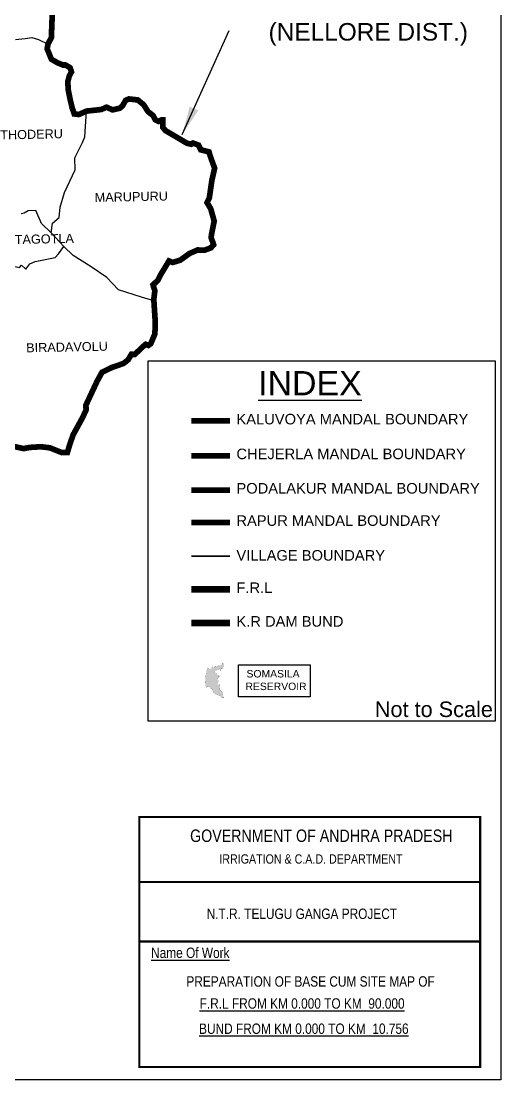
# Model space of a CAD drawing. Header units: inches. Extents: x 308339 to 383724, y 1560383 to 1616161.
# Drawn here: x 366882 to 383724, y 1560383 to 1597535 of the extents above; entities that cross this region are included whole.
import ezdxf

# ---------------------------------------------------------------- set-up
doc = ezdxf.new("R2010")
doc.units = ezdxf.units.IN
doc.header["$MEASUREMENT"] = 0
doc.linetypes.add('BORDER', pattern=[1.75, 0.5, -0.25, 0.5, -0.25, 0, -0.25])
for name, color, linetype in [('BOUNDARY', 5, 'Continuous'), ('FRAME 025', 7, 'Continuous'), ('SUB', 2, 'Continuous'), ('TEXT', 7, 'Continuous'), ('TITLEBLOCK', 7, 'Continuous'), ('VILL_BND', 7, 'Continuous'), ('VILLAGE BOUNDARY', 6, 'Continuous'), ('ZSTU', 7, 'Continuous')]:
    doc.layers.add(name, color=color, linetype=linetype)
doc.layers.add('MANDAL_BND', color=6, linetype='BORDER', lineweight=30)
doc.styles.add('ARIALN', font='ARIALN.TTF')
doc.styles.get("Standard").update_dxf_attribs({"font": 'arial.ttf'})
doc.dimstyles.get("Standard").update_dxf_attribs({"dimtxt": 0.18, "dimasz": 0.18, "dimexe": 0.18, "dimexo": 0.0625, "dimgap": 0.09, "dimtad": 0, "dimtih": 1, "dimtoh": 1, "dimdec": 4, "dimzin": 0, "dimdsep": 46, "dimtxsty": 'Standard', "dimcen": 0.09, "dimadec": 0, "dimazin": 0, "dimtfac": 1, "dimtdec": 4, "dimtofl": 0, "dimtmove": 0, "dimatfit": 3, "dimfxl": 0, "dimtolj": 1, "dimtzin": 0, "dimarcsym": 0})

msp = doc.modelspace()

# ---------------------------------------------------------------- hatches: boundary and pattern name
at = {"layer": 'VILLAGE BOUNDARY'}
h = msp.add_hatch(dxfattribs=at)
h.set_pattern_fill('DASH', color=4, scale=40, style=0)
h.set_pattern_definition([(0, (310527.652, 1254465.6944), (5, 5), [5, -5])])
h.paths.add_polyline_path([(373378, 1574160), (373356, 1574302), (373346, 1574473), (373394, 1574725), (373436, 1574841), (373444, 1574836), (373448, 1574834), (373483, 1574815), (373488, 1574814), (373492, 1574813), (373513, 1574813), (373516, 1574812), (373520, 1574811), (373524, 1574809), (373530, 1574808), (373535, 1574808), (373549, 1574811), (373553, 1574813), (373557, 1574815), (373568, 1574826), (373571, 1574833), (373573, 1574842), (373575, 1574851), (373576, 1574857), (373576, 1574859), (373594, 1574882), (373604, 1574866), (373607, 1574860), (373611, 1574856), (373613, 1574853), (373622, 1574844), (373627, 1574841), (373631, 1574839), (373632, 1574839), (373644, 1574835), (373649, 1574835), (373650, 1574835), (373677, 1574861), (373680, 1574871), (373683, 1574879), (373683, 1574880), (373712, 1574907), (373724, 1574899), (373728, 1574897), (373736, 1574897), (373762, 1574891), (373763, 1574891), (373770, 1574895), (373779, 1574899), (373803, 1574909), (373807, 1574910), (373824, 1574912), (373830, 1574912), (373832, 1574912), (373842, 1574913), (373846, 1574915), (373870, 1574921), (373876, 1574923), (373879, 1574925), (373890, 1574933), (373909, 1574942), (373921, 1574950), (373922, 1574950), (373931, 1574957), (373936, 1574963), (373937, 1574965), (373939, 1574975), (373939, 1574977), (373941, 1574985), (373941, 1574986), (373945, 1574995), (373945, 1574998), (373947, 1575001), (373959, 1575013), (373988, 1574974), (373977, 1574965), (374011, 1574904), (373999, 1574899), (373988, 1574886), (373980, 1574874), (373977, 1574862), (373970, 1574860), (373970, 1574860), (373961, 1574857), (373953, 1574853), (373949, 1574846), (373947, 1574839), (373947, 1574833), (373950, 1574828), (373950, 1574828), (373950, 1574825), (373950, 1574823), (373947, 1574824), (373946, 1574822), (373946, 1574819), (373946, 1574819), (373946, 1574818), (373945, 1574816), (373945, 1574815), (373945, 1574812), (373946, 1574810), (373946, 1574809), (373946, 1574808), (373947, 1574808), (373947, 1574803), (373945, 1574803), (373945, 1574803), (373944, 1574803), (373942, 1574805), (373941, 1574805), (373941, 1574806), (373939, 1574809), (373938, 1574809), (373937, 1574811), (373936, 1574811), (373936, 1574811), (373934, 1574813), (373933, 1574813), (373930, 1574815), (373930, 1574815), (373929, 1574816), (373929, 1574816), (373924, 1574817), (373924, 1574817), (373923, 1574817), (373922, 1574817), (373916, 1574818), (373915, 1574818), (373914, 1574818), (373913, 1574817), (373913, 1574817), (373906, 1574816), (373905, 1574816), (373905, 1574816), (373904, 1574815), (373897, 1574816), (373896, 1574816), (373895, 1574816), (373895, 1574815), (373891, 1574813), (373891, 1574813), (373888, 1574810), (373888, 1574809), (373887, 1574809), (373887, 1574808), (373886, 1574808), (373884, 1574804), (373884, 1574804), (373882, 1574796), (373883, 1574787), (373884, 1574781), (373885, 1574780), (373888, 1574773), (373888, 1574773), (373891, 1574768), (373891, 1574767), (373893, 1574761), (373893, 1574759), (373893, 1574759), (373894, 1574755), (373894, 1574754), (373894, 1574754), (373895, 1574751), (373895, 1574751), (373895, 1574748), (373896, 1574747), (373896, 1574747), (373896, 1574744), (373896, 1574743), (373895, 1574741), (373893, 1574741), (373892, 1574741), (373892, 1574742), (373890, 1574745), (373890, 1574746), (373890, 1574746), (373888, 1574751), (373888, 1574751), (373887, 1574752), (373885, 1574755), (373884, 1574756), (373882, 1574758), (373881, 1574758), (373880, 1574759), (373880, 1574759), (373877, 1574762), (373877, 1574763), (373876, 1574763), (373875, 1574764), (373874, 1574766), (373873, 1574766), (373872, 1574767), (373870, 1574769), (373869, 1574769), (373869, 1574770), (373868, 1574770), (373866, 1574773), (373866, 1574773), (373864, 1574775), (373863, 1574776), (373863, 1574777), (373861, 1574783), (373861, 1574784), (373860, 1574785), (373860, 1574786), (373858, 1574791), (373857, 1574792), (373857, 1574793), (373854, 1574797), (373853, 1574798), (373852, 1574799), (373848, 1574801), (373848, 1574802), (373846, 1574803), (373845, 1574803), (373839, 1574805), (373838, 1574805), (373833, 1574806), (373819, 1574799), (373810, 1574791), (373802, 1574785), (373796, 1574780), (373788, 1574777), (373780, 1574774), (373769, 1574776), (373756, 1574775), (373740, 1574771), (373730, 1574763), (373730, 1574763), (373726, 1574757), (373724, 1574751), (373723, 1574751), (373722, 1574749), (373721, 1574748), (373721, 1574748), (373716, 1574750), (373715, 1574750), (373711, 1574751), (373710, 1574751), (373710, 1574751), (373706, 1574751), (373705, 1574751), (373704, 1574750), (373702, 1574749), (373697, 1574746), (373689, 1574741), (373682, 1574729), (373678, 1574718), (373677, 1574704), (373679, 1574691), (373682, 1574679), (373689, 1574669), (373690, 1574668), (373699, 1574662), (373699, 1574661), (373708, 1574657), (373709, 1574656), (373719, 1574650), (373719, 1574650), (373721, 1574649), (373727, 1574645), (373727, 1574645), (373728, 1574645), (373734, 1574640), (373734, 1574640), (373737, 1574636), (373738, 1574634), (373738, 1574633), (373741, 1574624), (373741, 1574622), (373742, 1574621), (373742, 1574621), (373744, 1574617), (373744, 1574616), (373745, 1574616), (373746, 1574615), (373746, 1574615), (373747, 1574614), (373754, 1574609), (373754, 1574609), (373755, 1574608), (373756, 1574607), (373756, 1574607), (373759, 1574605), (373760, 1574605), (373760, 1574605), (373768, 1574601), (373775, 1574600), (373782, 1574599), (373788, 1574599), (373789, 1574599), (373793, 1574598), (373794, 1574598), (373796, 1574596), (373797, 1574592), (373797, 1574591), (373797, 1574588), (373796, 1574588), (373795, 1574585), (373794, 1574584), (373794, 1574581), (373794, 1574580), (373798, 1574572), (373799, 1574571), (373800, 1574570), (373807, 1574567), (373807, 1574567), (373808, 1574566), (373809, 1574566), (373810, 1574566), (373811, 1574565), (373818, 1574561), (373819, 1574561), (373820, 1574561), (373821, 1574560), (373822, 1574560), (373822, 1574560), (373827, 1574556), (373828, 1574555), (373829, 1574555), (373830, 1574554), (373831, 1574553), (373839, 1574548), (373839, 1574547), (373840, 1574546), (373840, 1574545), (373840, 1574544), (373840, 1574543), (373841, 1574542), (373841, 1574542), (373842, 1574539), (373842, 1574538), (373841, 1574537), (373840, 1574537), (373840, 1574536), (373838, 1574536), (373838, 1574536), (373832, 1574536), (373831, 1574536), (373830, 1574536), (373829, 1574536), (373827, 1574536), (373826, 1574536), (373822, 1574537), (373821, 1574537), (373821, 1574537), (373820, 1574538), (373819, 1574538), (373818, 1574538), (373817, 1574538), (373809, 1574538), (373809, 1574538), (373808, 1574538), (373807, 1574538), (373806, 1574538), (373805, 1574537), (373805, 1574537), (373804, 1574537), (373803, 1574537), (373803, 1574536), (373801, 1574535), (373798, 1574532), (373798, 1574531), (373798, 1574531), (373798, 1574530), (373800, 1574526), (373800, 1574525), (373800, 1574524), (373801, 1574523), (373802, 1574522), (373804, 1574519), (373804, 1574519), (373804, 1574518), (373805, 1574518), (373805, 1574517), (373807, 1574516), (373817, 1574511), (373816, 1574508), (373815, 1574505), (373812, 1574500), (373811, 1574499), (373809, 1574499), (373808, 1574498), (373807, 1574497), (373803, 1574494), (373801, 1574494), (373800, 1574493), (373796, 1574492), (373795, 1574490), (373793, 1574488), (373793, 1574488), (373791, 1574484), (373790, 1574483), (373790, 1574480), (373789, 1574478), (373788, 1574471), (373788, 1574469), (373787, 1574467), (373783, 1574460), (373783, 1574458), (373782, 1574457), (373782, 1574455), (373780, 1574449), (373780, 1574447), (373779, 1574445), (373779, 1574443), (373775, 1574436), (373774, 1574435), (373774, 1574434), (373773, 1574433), (373771, 1574431), (373771, 1574430), (373767, 1574424), (373767, 1574423), (373766, 1574421), (373766, 1574420), (373766, 1574419), (373766, 1574416), (373766, 1574415), (373766, 1574413), (373767, 1574411), (373768, 1574411), (373768, 1574410), (373769, 1574410), (373774, 1574410), (373785, 1574413), (373786, 1574413), (373787, 1574413), (373787, 1574413), (373789, 1574413), (373789, 1574413), (373790, 1574412), (373800, 1574409), (373801, 1574407), (373801, 1574405), (373801, 1574399), (373801, 1574398), (373802, 1574389), (373802, 1574386), (373802, 1574380), (373801, 1574367), (373800, 1574364), (373799, 1574361), (373797, 1574356), (373797, 1574353), (373796, 1574350), (373795, 1574349), (373792, 1574338), (373791, 1574335), (373790, 1574334), (373788, 1574327), (373787, 1574325), (373786, 1574322), (373785, 1574319), (373785, 1574316), (373782, 1574306), (373782, 1574303), (373782, 1574302), (373782, 1574300), (373781, 1574293), (373782, 1574291), (373782, 1574290), (373782, 1574287), (373783, 1574276), (373784, 1574274), (373784, 1574271), (373784, 1574270), (373784, 1574269), (373787, 1574262), (373787, 1574261), (373788, 1574259), (373792, 1574254), (373793, 1574253), (373794, 1574252), (373797, 1574251), (373798, 1574251), (373798, 1574251), (373800, 1574251), (373803, 1574250), (373805, 1574250), (373806, 1574250), (373812, 1574250), (373814, 1574250), (373815, 1574250), (373816, 1574250), (373818, 1574250), (373819, 1574250), (373821, 1574251), (373828, 1574251), (373829, 1574251), (373831, 1574252), (373833, 1574252), (373836, 1574253), (373837, 1574254), (373843, 1574255), (373844, 1574255), (373845, 1574256), (373846, 1574256), (373848, 1574256), (373855, 1574254), (373855, 1574253), (373856, 1574253), (373857, 1574252), (373858, 1574252), (373861, 1574249), (373861, 1574248), (373861, 1574247), (373861, 1574241), (373861, 1574241), (373861, 1574239), (373860, 1574238), (373860, 1574237), (373859, 1574235), (373859, 1574234), (373858, 1574232), (373856, 1574230), (373855, 1574230), (373854, 1574229), (373850, 1574227), (373849, 1574227), (373848, 1574226), (373847, 1574225), (373845, 1574224), (373844, 1574223), (373843, 1574223), (373841, 1574223), (373838, 1574222), (373836, 1574221), (373836, 1574221), (373834, 1574220), (373833, 1574220), (373830, 1574218), (373830, 1574217), (373839, 1574189), (373839, 1574165), (373837, 1574154), (373837, 1574153), (373840, 1574148), (373841, 1574146), (373845, 1574142), (373846, 1574139), (373845, 1574126), (373844, 1574123), (373844, 1574122), (373844, 1574108), (373844, 1574106), (373845, 1574103), (373847, 1574095), (373848, 1574092), (373848, 1574088), (373854, 1574077), (373855, 1574074), (373859, 1574068), (373859, 1574067), (373860, 1574065), (373871, 1574053), (373872, 1574052), (373874, 1574051), (373875, 1574050), (373877, 1574049), (373890, 1574041), (373891, 1574041), (373892, 1574040), (373893, 1574039), (373899, 1574032), (373899, 1574031), (373900, 1574030), (373901, 1574029), (373902, 1574028), (373903, 1574027), (373904, 1574027), (373906, 1574026), (373907, 1574026), (373929, 1574016), (373930, 1574013), (373959, 1573984), (373960, 1573978), (373961, 1573973), (373971, 1573946), (373972, 1573939), (373972, 1573935), (373967, 1573908), (373965, 1573903), (373964, 1573895), (373969, 1573858), (373970, 1573852), (373970, 1573848), (373969, 1573845), (373981, 1573833), (373983, 1573830), (373988, 1573826), (373989, 1573825), (373991, 1573823), (373993, 1573821), (374003, 1573810), (374001, 1573805), (373999, 1573800), (373990, 1573791), (373988, 1573790), (373983, 1573788), (373977, 1573787), (373944, 1573791), (373943, 1573792), (373941, 1573794), (373939, 1573796), (373906, 1573811), (373904, 1573813), (373901, 1573818), (373898, 1573821), (373883, 1573840), (373881, 1573844), (373879, 1573845), (373876, 1573847), (373872, 1573851), (373867, 1573853), (373847, 1573867), (373845, 1573867), (373841, 1573869), (373837, 1573872), (373832, 1573872), (373828, 1573874), (373786, 1573888), (373783, 1573889), (373782, 1573890), (373777, 1573892), (373772, 1573894), (373769, 1573896), (373734, 1573908), (373731, 1573909), (373728, 1573910), (373724, 1573913), (373707, 1573929), (373703, 1573931), (373700, 1573934), (373697, 1573937), (373691, 1573939), (373665, 1573954), (373658, 1573960), (373654, 1573965), (373639, 1573984), (373636, 1573988), (373629, 1574006), (373627, 1574011), (373625, 1574016), (373620, 1574028), (373618, 1574034), (373611, 1574056), (373607, 1574061), (373602, 1574067), (373576, 1574097), (373572, 1574098), (373567, 1574103), (373563, 1574106), (373513, 1574151), (373509, 1574155), (373502, 1574160), (373497, 1574166), (373490, 1574171), (373484, 1574175), (373467, 1574179)])

# ---------------------------------------------------------------- linework, layer by layer
at = {"color": 4, "const_width": 4}
msp.add_lwpolyline([(373378, 1574160), (373356, 1574302), (373346, 1574473), (373394, 1574725), (373436, 1574841), (373436, 1574841), (373444, 1574836), (373448, 1574834), (373483, 1574815), (373488, 1574814), (373492, 1574813), (373513, 1574813), (373516, 1574812), (373520, 1574811), (373524, 1574809), (373530, 1574808), (373535, 1574808), (373549, 1574811), (373553, 1574813), (373557, 1574815), (373568, 1574826), (373571, 1574833), (373573, 1574842), (373575, 1574851), (373576, 1574857), (373576, 1574859), (373594, 1574882), (373604, 1574866), (373607, 1574860), (373611, 1574856), (373613, 1574853), (373622, 1574844), (373627, 1574841), (373631, 1574839), (373632, 1574839), (373644, 1574835), (373649, 1574835), (373650, 1574835), (373677, 1574861), (373680, 1574871), (373683, 1574879), (373683, 1574880), (373712, 1574907), (373724, 1574899), (373728, 1574897), (373736, 1574897), (373762, 1574891), (373763, 1574891), (373770, 1574895), (373779, 1574899), (373803, 1574909), (373807, 1574910), (373824, 1574912), (373830, 1574912), (373832, 1574912), (373842, 1574913), (373846, 1574915), (373870, 1574921), (373876, 1574923), (373879, 1574925), (373890, 1574933), (373909, 1574942), (373921, 1574950), (373922, 1574950), (373931, 1574957), (373936, 1574963), (373937, 1574965), (373939, 1574975), (373939, 1574977), (373941, 1574985), (373941, 1574986), (373945, 1574995), (373945, 1574998), (373945, 1574998), (373945, 1574998), (373947, 1575001), (373959, 1575013), (373988, 1574974), (373977, 1574965), (374011, 1574904), (373999, 1574899), (373988, 1574886), (373980, 1574874), (373977, 1574862), (373970, 1574860), (373970, 1574860), (373961, 1574857), (373953, 1574853), (373949, 1574846), (373947, 1574839), (373947, 1574833), (373950, 1574828), (373950, 1574828), (373950, 1574825), (373950, 1574823), (373947, 1574824), (373946, 1574822), (373946, 1574819), (373946, 1574819), (373946, 1574818), (373945, 1574816), (373945, 1574815), (373945, 1574812), (373946, 1574810), (373946, 1574809), (373946, 1574808), (373947, 1574808), (373947, 1574803), (373945, 1574803), (373945, 1574803), (373944, 1574803), (373942, 1574805), (373941, 1574805), (373941, 1574806), (373939, 1574809), (373938, 1574809), (373937, 1574811), (373936, 1574811), (373936, 1574811), (373934, 1574813), (373933, 1574813), (373930, 1574815), (373930, 1574815), (373929, 1574816), (373929, 1574816), (373924, 1574817), (373924, 1574817), (373923, 1574817), (373922, 1574817), (373916, 1574818), (373915, 1574818), (373914, 1574818), (373913, 1574817), (373913, 1574817), (373906, 1574816), (373905, 1574816), (373905, 1574816), (373904, 1574815), (373897, 1574816), (373896, 1574816), (373895, 1574816), (373895, 1574815), (373891, 1574813), (373891, 1574813), (373888, 1574810), (373888, 1574809), (373887, 1574809), (373887, 1574808), (373886, 1574808), (373884, 1574804), (373884, 1574804), (373882, 1574796), (373883, 1574787), (373884, 1574781), (373885, 1574780), (373888, 1574773), (373888, 1574773), (373891, 1574768), (373891, 1574767), (373893, 1574761), (373893, 1574759), (373893, 1574759), (373894, 1574755), (373894, 1574754), (373894, 1574754), (373895, 1574751), (373895, 1574751), (373895, 1574748), (373896, 1574747), (373896, 1574747), (373896, 1574744), (373896, 1574743), (373895, 1574741), (373893, 1574741), (373892, 1574741), (373892, 1574742), (373890, 1574745), (373890, 1574746), (373890, 1574746), (373888, 1574751), (373888, 1574751), (373887, 1574752), (373885, 1574755), (373884, 1574756), (373882, 1574758), (373881, 1574758), (373880, 1574759), (373880, 1574759), (373877, 1574762), (373877, 1574763), (373876, 1574763), (373875, 1574764), (373874, 1574766), (373873, 1574766), (373872, 1574767), (373870, 1574769), (373869, 1574769), (373869, 1574770), (373868, 1574770), (373866, 1574773), (373866, 1574773), (373864, 1574775), (373863, 1574776), (373863, 1574777), (373861, 1574783), (373861, 1574784), (373860, 1574785), (373860, 1574786), (373858, 1574791), (373857, 1574792), (373857, 1574793), (373854, 1574797), (373853, 1574798), (373852, 1574799), (373848, 1574801), (373848, 1574802), (373846, 1574803), (373845, 1574803), (373839, 1574805), (373838, 1574805), (373833, 1574806), (373819, 1574799), (373810, 1574791), (373802, 1574785), (373796, 1574780), (373788, 1574777), (373780, 1574774), (373769, 1574776), (373756, 1574775), (373740, 1574771), (373730, 1574763), (373730, 1574763), (373726, 1574757), (373724, 1574751), (373723, 1574751), (373722, 1574749), (373721, 1574748), (373721, 1574748), (373716, 1574750), (373715, 1574750), (373711, 1574751), (373710, 1574751), (373710, 1574751), (373706, 1574751), (373705, 1574751), (373704, 1574750), (373702, 1574749), (373697, 1574746), (373689, 1574741), (373682, 1574729), (373678, 1574718), (373677, 1574704), (373679, 1574691), (373682, 1574679), (373689, 1574669), (373690, 1574668), (373699, 1574662), (373699, 1574661), (373708, 1574657), (373709, 1574656), (373719, 1574650), (373719, 1574650), (373721, 1574649), (373727, 1574645), (373727, 1574645), (373728, 1574645), (373734, 1574640), (373734, 1574640), (373737, 1574636), (373738, 1574634), (373738, 1574633), (373741, 1574624), (373741, 1574622), (373742, 1574621), (373742, 1574621), (373744, 1574617), (373744, 1574616), (373745, 1574616), (373746, 1574615), (373746, 1574615), (373747, 1574614), (373754, 1574609), (373754, 1574609), (373755, 1574608), (373756, 1574607), (373756, 1574607), (373759, 1574605), (373760, 1574605), (373760, 1574605), (373768, 1574601), (373775, 1574600), (373782, 1574599), (373788, 1574599), (373789, 1574599), (373793, 1574598), (373794, 1574598), (373796, 1574596), (373797, 1574592), (373797, 1574591), (373797, 1574588), (373796, 1574588), (373795, 1574585), (373794, 1574584), (373794, 1574581), (373794, 1574580), (373798, 1574572), (373799, 1574571), (373800, 1574570), (373807, 1574567), (373807, 1574567), (373808, 1574566), (373809, 1574566), (373810, 1574566), (373811, 1574565), (373818, 1574561), (373819, 1574561), (373820, 1574561), (373821, 1574560), (373822, 1574560), (373822, 1574560), (373827, 1574556), (373828, 1574555), (373829, 1574555), (373830, 1574554), (373831, 1574553), (373839, 1574548), (373839, 1574547), (373840, 1574546), (373840, 1574545), (373840, 1574544), (373840, 1574543), (373841, 1574542), (373841, 1574542), (373842, 1574539), (373842, 1574538), (373841, 1574537), (373840, 1574537), (373840, 1574536), (373838, 1574536), (373838, 1574536), (373832, 1574536), (373831, 1574536), (373830, 1574536), (373829, 1574536), (373827, 1574536), (373826, 1574536), (373822, 1574537), (373821, 1574537), (373821, 1574537), (373820, 1574538), (373819, 1574538), (373818, 1574538), (373817, 1574538), (373809, 1574538), (373809, 1574538), (373808, 1574538), (373807, 1574538), (373806, 1574538), (373805, 1574537), (373805, 1574537), (373804, 1574537), (373803, 1574537), (373803, 1574536), (373801, 1574535), (373798, 1574532), (373798, 1574531), (373798, 1574531), (373798, 1574530), (373800, 1574526), (373800, 1574525), (373800, 1574524), (373801, 1574523), (373802, 1574522), (373804, 1574519), (373804, 1574519), (373804, 1574518), (373805, 1574518), (373805, 1574517), (373807, 1574516), (373817, 1574511), (373816, 1574508), (373815, 1574505), (373812, 1574500), (373811, 1574499), (373809, 1574499), (373808, 1574498), (373807, 1574497), (373803, 1574494), (373801, 1574494), (373800, 1574493), (373796, 1574492), (373795, 1574490), (373793, 1574488), (373793, 1574488), (373791, 1574484), (373790, 1574483), (373790, 1574480), (373789, 1574478), (373788, 1574471), (373788, 1574469), (373787, 1574467), (373783, 1574460), (373783, 1574458), (373782, 1574457), (373782, 1574455), (373780, 1574449), (373780, 1574447), (373779, 1574445), (373779, 1574443), (373775, 1574436), (373774, 1574435), (373774, 1574434), (373773, 1574433), (373771, 1574431), (373771, 1574430), (373767, 1574424), (373767, 1574423), (373766, 1574421), (373766, 1574420), (373766, 1574419), (373766, 1574416), (373766, 1574415), (373766, 1574413), (373767, 1574411), (373768, 1574411), (373768, 1574410), (373769, 1574410), (373774, 1574410), (373785, 1574413), (373786, 1574413), (373787, 1574413), (373787, 1574413), (373789, 1574413), (373789, 1574413), (373790, 1574412), (373800, 1574409), (373801, 1574407), (373801, 1574405), (373801, 1574399), (373801, 1574398), (373802, 1574389), (373802, 1574386), (373802, 1574380), (373801, 1574367), (373800, 1574364), (373799, 1574361), (373797, 1574356), (373797, 1574353), (373796, 1574350), (373795, 1574349), (373792, 1574338), (373791, 1574335), (373790, 1574334), (373788, 1574327), (373787, 1574325), (373786, 1574322), (373785, 1574319), (373785, 1574316), (373782, 1574306), (373782, 1574303), (373782, 1574302), (373782, 1574300), (373781, 1574293), (373782, 1574291), (373782, 1574290), (373782, 1574287), (373783, 1574276), (373784, 1574274), (373784, 1574271), (373784, 1574270), (373784, 1574269), (373787, 1574262), (373787, 1574261), (373788, 1574259), (373792, 1574254), (373793, 1574253), (373794, 1574252), (373797, 1574251), (373798, 1574251), (373798, 1574251), (373800, 1574251), (373803, 1574250), (373805, 1574250), (373806, 1574250), (373812, 1574250), (373814, 1574250), (373815, 1574250), (373816, 1574250), (373818, 1574250), (373819, 1574250), (373821, 1574251), (373828, 1574251), (373829, 1574251), (373831, 1574252), (373833, 1574252), (373836, 1574253), (373837, 1574254), (373843, 1574255), (373844, 1574255), (373845, 1574256), (373846, 1574256), (373848, 1574256), (373855, 1574254), (373855, 1574253), (373856, 1574253), (373857, 1574252), (373858, 1574252), (373861, 1574249), (373861, 1574248), (373861, 1574247), (373861, 1574241), (373861, 1574241), (373861, 1574239), (373860, 1574238), (373860, 1574237), (373859, 1574235), (373859, 1574234), (373858, 1574232), (373856, 1574230), (373855, 1574230), (373854, 1574229), (373850, 1574227), (373849, 1574227), (373848, 1574226), (373847, 1574225), (373845, 1574224), (373844, 1574223), (373843, 1574223), (373841, 1574223), (373838, 1574222), (373836, 1574221), (373836, 1574221), (373834, 1574220), (373833, 1574220), (373830, 1574218), (373830, 1574217), (373839, 1574189), (373839, 1574165), (373837, 1574154), (373837, 1574153), (373840, 1574148), (373841, 1574146), (373845, 1574142), (373846, 1574139), (373845, 1574126), (373844, 1574123), (373844, 1574122), (373844, 1574108), (373844, 1574106), (373845, 1574103), (373847, 1574095), (373848, 1574092), (373848, 1574088), (373854, 1574077), (373855, 1574074), (373859, 1574068), (373859, 1574067), (373860, 1574065), (373871, 1574053), (373872, 1574052), (373874, 1574051), (373875, 1574050), (373877, 1574049), (373890, 1574041), (373891, 1574041), (373892, 1574040), (373893, 1574039), (373899, 1574032), (373899, 1574031), (373900, 1574030), (373901, 1574029), (373902, 1574028), (373903, 1574027), (373904, 1574027), (373906, 1574026), (373907, 1574026), (373929, 1574016), (373930, 1574013), (373959, 1573984), (373960, 1573978), (373961, 1573973), (373971, 1573946), (373972, 1573939), (373972, 1573935), (373967, 1573908), (373965, 1573903), (373964, 1573895), (373969, 1573858), (373970, 1573852), (373970, 1573848), (373969, 1573845), (373981, 1573833), (373983, 1573830), (373988, 1573826), (373989, 1573825), (373991, 1573823), (373993, 1573821), (374003, 1573810), (374001, 1573805), (373999, 1573800), (373990, 1573791), (373988, 1573790), (373983, 1573788), (373977, 1573787), (373944, 1573791), (373943, 1573792), (373941, 1573794), (373939, 1573796), (373906, 1573811), (373904, 1573813), (373901, 1573818), (373898, 1573821), (373883, 1573840), (373881, 1573844), (373879, 1573845), (373876, 1573847), (373872, 1573851), (373867, 1573853), (373847, 1573867), (373845, 1573867), (373841, 1573869), (373837, 1573872), (373832, 1573872), (373828, 1573874), (373786, 1573888), (373783, 1573889), (373782, 1573890), (373777, 1573892), (373772, 1573894), (373769, 1573896), (373734, 1573908), (373731, 1573909), (373728, 1573910), (373724, 1573913), (373707, 1573929), (373703, 1573931), (373700, 1573934), (373697, 1573937), (373691, 1573939), (373665, 1573954), (373658, 1573960), (373654, 1573965), (373639, 1573984), (373636, 1573988), (373629, 1574006), (373627, 1574011), (373625, 1574016), (373620, 1574028), (373618, 1574034), (373611, 1574056), (373607, 1574061), (373602, 1574067), (373576, 1574097), (373572, 1574098), (373567, 1574103), (373563, 1574106), (373513, 1574151), (373509, 1574155), (373502, 1574160), (373497, 1574166), (373490, 1574171), (373484, 1574175), (373467, 1574179), (373378, 1574160)], close=True, dxfattribs=at)
at = {"layer": 'BOUNDARY', "color": 0, "const_width": 60}
msp.add_lwpolyline([(372859, 1578755), (374210, 1578755)], dxfattribs=at)
at = {"layer": 'FRAME 025', "lineweight": -3, "const_width": 72.7}
msp.add_lwpolyline([(371034, 1569607), (382999, 1569607), (382999, 1560835), (371034, 1560835)], close=True, dxfattribs=at)
for points in [[(371034, 1567329), (382999, 1567329)], [(371034, 1565236), (382999, 1565236)]]:
    msp.add_lwpolyline(points, dxfattribs=at)
at = {"layer": 'MANDAL_BND', "color": 3, "const_width": 200}
for points in [[(367984, 1598051), (367942, 1596957), (367825, 1596733), (367793, 1596567), (367944, 1596198), (368163, 1596072), (368352, 1595995), (368435, 1595997), (368600, 1595903), (368648, 1595754), (368570, 1595608), (368522, 1595421), (368531, 1595143), (368605, 1594769), (368677, 1594478), (368747, 1594278), (368906, 1594260), (369178, 1594379), (369697, 1594435), (369878, 1594516), (370092, 1594422), (370342, 1594479), (370438, 1594561), (370554, 1594758), (370660, 1594805), (370976, 1594771), (371184, 1594600), (371338, 1594359), (371513, 1594224), (371589, 1594074), (371703, 1594017), (371821, 1594072), (371854, 1594073), (371856, 1593808), (371948, 1593695), (372404, 1593428), (372699, 1593253), (372849, 1593216), (372914, 1593257), (373107, 1593186), (373190, 1593019), (373476, 1592949), (373519, 1592804), (373675, 1592373), (373578, 1591951), (373488, 1591323), (373408, 1591168), (373538, 1590952), (373659, 1590521), (373571, 1590073), (373550, 1589946), (373640, 1589689), (373544, 1589580), (373331, 1589501), (373169, 1589493), (373089, 1589510), (372793, 1589382), (372467, 1589147), (372199, 1589067), (372072, 1589120), (371788, 1588649), (371680, 1588441), (371511, 1588279), (371576, 1588071), (371540, 1587781), (371547, 1587651), (371592, 1586948), (371577, 1586557), (371432, 1586215), (371350, 1586156), (371254, 1586194), (371189, 1586141), (370868, 1585838), (370754, 1585847), (370633, 1585646), (370473, 1585522), (370071, 1585383), (369721, 1585214), (369546, 1584895), (369157, 1584062), (369160, 1583888), (369044, 1583634), (368704, 1583013), (368586, 1582670), (368506, 1582401), (368316, 1582393), (367890, 1582562), (367577, 1582600), (367185, 1582576), (366967, 1582535), (366219, 1582701)], [(372859, 1581077), (374210, 1581077)]]:
    msp.add_lwpolyline(points, dxfattribs=at)
at = {"layer": 'MANDAL_BND', "color": 4, "const_width": 200}
msp.add_lwpolyline([(372859, 1583506), (374210, 1583506)], dxfattribs=at)
at = {"layer": 'MANDAL_BND', "color": 2, "const_width": 200}
msp.add_lwpolyline([(372859, 1582284), (374210, 1582284)], dxfattribs=at)
at = {"layer": 'MANDAL_BND', "color": 30, "const_width": 200}
msp.add_lwpolyline([(372859, 1579945), (374210, 1579945)], dxfattribs=at)
at = {"layer": 'SUB', "color": 1, "const_width": 235}
msp.add_lwpolyline([(372859, 1577597), (374210, 1577597)], dxfattribs=at)
at = {"layer": 'SUB', "color": 5, "const_width": 235}
msp.add_lwpolyline([(372859, 1576415), (374210, 1576415)], dxfattribs=at)
at = {"layer": 'VILL_BND'}
for points in [[(366682, 1596892), (367019, 1596921), (367258, 1596964), (367495, 1596897), (367825, 1596733)], [(371543, 1587716), (371108, 1587850), (370298, 1588103), (369890, 1588534), (369341, 1588914), (368710, 1589306), (368379, 1589630), (367934, 1590106), (367987, 1590451), (368220, 1590639), (368246, 1591004), (368404, 1591527), (368780, 1592322), (368772, 1592740), (369038, 1593273), (369121, 1593470), (369178, 1594379)], [(367934, 1590106), (367600, 1590432), (367400, 1590887), (367131, 1590878), (366991, 1590800), (366877, 1590775)], [(365833, 1589217), (366557, 1588948), (366819, 1588893), (366898, 1588968), (367042, 1588831), (367192, 1589021), (367371, 1589099), (368071, 1589241), (368196, 1589370), (368379, 1589630)]]:
    msp.add_lwpolyline(points, dxfattribs=at)
at = {"layer": 'VILLAGE BOUNDARY', "color": 0}
for points in [[(383724, 1560383), (308339, 1560383), (308339, 1616161), (383724, 1616161)], [(371337, 1585616), (383529, 1585616), (383529, 1572967), (371337, 1572967)], [(374511, 1574941), (377030, 1574941), (377030, 1573828), (374511, 1573828)]]:
    msp.add_lwpolyline(points, close=True, dxfattribs=at)

# ---------------------------------------------------------------- texts
at = {"color": 0}
for s, p in [('SOMASILA', (374795, 1574503)), ('RESERVOIR', (374758, 1574060))]:
    msp.add_text(s, height=260.8, dxfattribs=at).set_placement(p)
at = {"layer": 'TEXT'}
msp.add_text('(NELLORE DIST.)', height=613.72, dxfattribs=at).set_placement((375568, 1596854))
for s, p in [('THODERU', (366151, 1593382)), ('MARUPURU', (369466, 1591188)), ('CHATAGOTLA', (365720, 1589691)), ('BIRADAVOLU', (367061, 1585912))]:
    msp.add_text(s, height=318.6, rotation=1.2104, dxfattribs=at).set_placement(p)
at = {"layer": 'TEXT', "color": 0, "attachment_point": 1}
for s, insert, char_height, width in [('{\\LINDEX}', (375204, 1585256), 851.3, 23271.87), ('KALUVOYA MANDAL BOUNDARY', (374440, 1583754), 369.41, 10099.11), ('CHEJERLA MANDAL BOUNDARY', (374440, 1582533), 369.41, 10099.11), ('PODALAKUR MANDAL BOUNDARY', (374440, 1581326), 369.41, 10099.11), ('RAPUR MANDAL BOUNDARY', (374440, 1580193), 369.41, 10099.11), ('VILLAGE BOUNDARY', (374440, 1578973), 369.41, 10099.11), ('F.R.L', (374440, 1577839), 369.4, 10099.11), ('K.R DAM BUND', (374440, 1576656), 369.41, 10099.11), ('Not to Scale', (379299, 1573660), 545.11, 14902.35)]:
    msp.add_mtext(s, dxfattribs=dict(at, insert=insert, char_height=char_height, width=width))
at = {"layer": 'TITLEBLOCK', "extrusion": (0.000201441, 0.004807, 0.999988), "style": 'ARIALN'}
for s, height, p in [('GOVERNMENT OF ANDHRA PRADESH ', 436.13, (372813, 1568712, 7559)), ('IRRIGATION & C.A.D. DEPARTMENT', 327.1, (373840, 1567952, 7558)), ('N.T.R. TELUGU GANGA PROJECT', 363.44, (373395, 1566010, 7561)), ('%%UName Of Work', 363.44, (371445, 1564641, 7554)), ('PREPARATION OF BASE CUM SITE MAP OF ', 363.44, (372683, 1563635, 7549)), ('%%UF.R.L FROM KM 0.000 TO KM  90.000', 363.44, (373149, 1562862, 7588)), ('%%UBUND FROM KM 0.000 TO KM  10.756', 363.44, (373129, 1561977, 7583))]:
    msp.add_text(s, height=height, rotation=359.9999, dxfattribs=at).set_placement(p)

# ---------------------------------------------------------------- leaders
at = {"layer": 'ZSTU', "color": 0}
msp.add_leader([(372538, 1593556), (374185, 1597203)], dimstyle='Standard', override={"dimasz": 1000, "dimgap": 0.09, "dimtad": 0}, dxfattribs=at)

doc.saveas('drawing.dxf')
